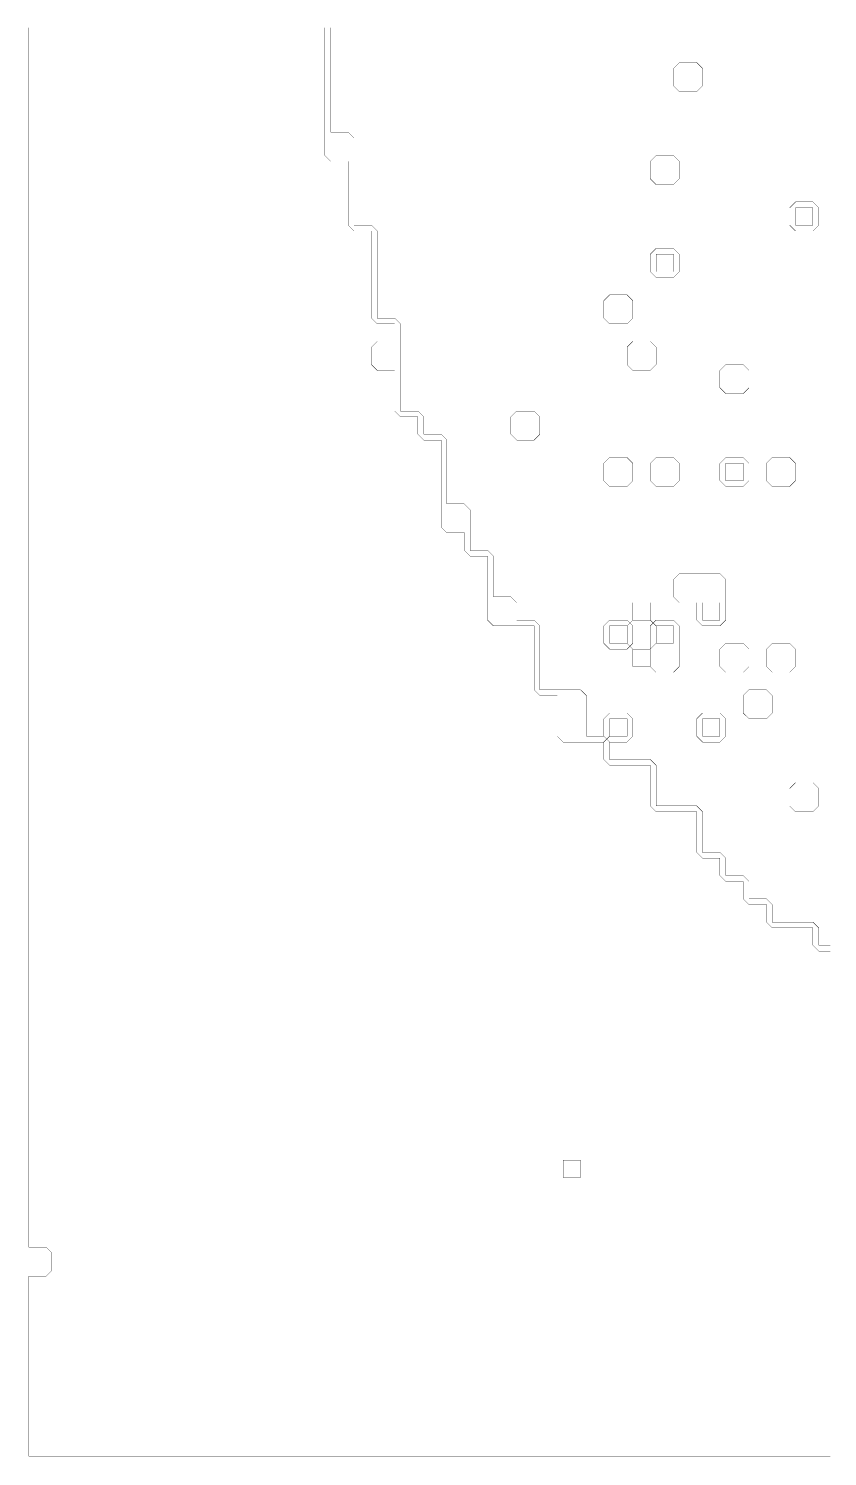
# Model space of a CAD drawing. Header units: metres. Extents: x 0 to 4990, y -4990 to 0.
# Drawn here: x 0 to 1343, y -4990 to -2589 of the extents above; entities that cross this region are included whole.
import ezdxf

# ---------------------------------------------------------------- set-up
doc = ezdxf.new("R2010")
doc.units = ezdxf.units.M
for name, color, linetype in [('conductor', 1, 'Continuous'), ('dielectric', 8, 'Continuous'), ('substrate', 5, 'Continuous')]:
    doc.layers.add(name, color=color, linetype=linetype)

msp = doc.modelspace()

# ---------------------------------------------------------------- linework, layer by layer
at = {"layer": 'conductor', "const_width": 0.5}
msp.add_lwpolyline([(507.8125, -2587.890625), (507.8125, -2597.65625), (507.8125, -2607.421875), (507.8125, -2617.1875), (507.8125, -2626.953125), (507.8125, -2636.71875), (507.8125, -2646.484375), (507.8125, -2656.25), (507.8125, -2666.015625), (507.8125, -2675.78125), (507.8125, -2685.546875), (507.8125, -2695.3125), (507.8125, -2705.078125), (507.8125, -2714.84375), (507.8125, -2724.609375), (507.8125, -2734.375), (507.8125, -2744.140625), (507.8125, -2753.90625), (507.8125, -2763.671875), (517.578125, -2763.671875), (527.34375, -2763.671875), (537.109375, -2763.671875), (546.875, -2773.4375), (546.875, -2783.203125), (546.875, -2792.96875), (546.875, -2802.734375), (546.875, -2812.5), (546.875, -2822.265625), (546.875, -2832.03125), (546.875, -2841.796875), (546.875, -2851.5625), (546.875, -2861.328125), (546.875, -2871.09375), (546.875, -2880.859375), (546.875, -2890.625), (546.875, -2900.390625), (546.875, -2910.15625), (546.875, -2919.921875), (556.640625, -2919.921875), (566.40625, -2919.921875), (576.171875, -2919.921875), (585.9375, -2929.6875), (585.9375, -2939.453125), (585.9375, -2949.21875), (585.9375, -2958.984375), (585.9375, -2968.75), (585.9375, -2978.515625), (585.9375, -2988.28125), (585.9375, -2998.046875), (585.9375, -3007.8125), (585.9375, -3017.578125), (585.9375, -3027.34375), (585.9375, -3037.109375), (585.9375, -3046.875), (585.9375, -3056.640625), (585.9375, -3066.40625), (585.9375, -3076.171875), (595.703125, -3076.171875), (605.46875, -3076.171875), (615.234375, -3076.171875), (625, -3085.9375), (625, -3095.703125), (625, -3105.46875), (625, -3115.234375), (625, -3125), (625, -3134.765625), (625, -3144.53125), (625, -3154.296875), (625, -3164.0625), (625, -3173.828125), (625, -3183.59375), (625, -3193.359375), (625, -3203.125), (625, -3212.890625), (625, -3222.65625), (625, -3232.421875), (634.765625, -3232.421875), (644.53125, -3232.421875), (654.296875, -3232.421875), (664.0625, -3242.1875), (664.0625, -3251.953125), (664.0625, -3261.71875), (664.0625, -3271.484375), (673.828125, -3271.484375), (683.59375, -3271.484375), (693.359375, -3271.484375), (703.125, -3281.25), (703.125, -3291.015625), (703.125, -3300.78125), (703.125, -3310.546875), (703.125, -3320.3125), (703.125, -3330.078125), (703.125, -3339.84375), (703.125, -3349.609375), (703.125, -3359.375), (703.125, -3369.140625), (703.125, -3378.90625), (703.125, -3388.671875), (712.890625, -3388.671875), (722.65625, -3388.671875), (732.421875, -3388.671875), (742.1875, -3398.4375), (742.1875, -3408.203125), (742.1875, -3417.96875), (742.1875, -3427.734375), (742.1875, -3437.5), (742.1875, -3447.265625), (742.1875, -3457.03125), (742.1875, -3466.796875), (751.953125, -3466.796875), (761.71875, -3466.796875), (771.484375, -3466.796875), (781.25, -3476.5625), (781.25, -3486.328125), (781.25, -3496.09375), (781.25, -3505.859375), (781.25, -3515.625), (781.25, -3525.390625), (781.25, -3535.15625), (781.25, -3544.921875), (791.015625, -3544.921875), (800.78125, -3544.921875), (810.546875, -3544.921875), (820.3125, -3554.6875), (820.3125, -3564.453125), (820.3125, -3574.21875), (820.3125, -3583.984375), (830.078125, -3583.984375), (839.84375, -3583.984375), (849.609375, -3583.984375), (859.375, -3593.75), (859.375, -3603.515625), (859.375, -3613.28125), (859.375, -3623.046875), (859.375, -3632.8125), (859.375, -3642.578125), (859.375, -3652.34375), (859.375, -3662.109375), (859.375, -3671.875), (859.375, -3681.640625), (859.375, -3691.40625), (859.375, -3701.171875), (869.140625, -3701.171875), (878.90625, -3701.171875), (888.671875, -3701.171875), (898.4375, -3701.171875), (908.203125, -3701.171875), (917.96875, -3701.171875), (927.734375, -3701.171875), (937.5, -3710.9375), (937.5, -3720.703125), (937.5, -3730.46875), (937.5, -3740.234375), (937.5, -3750), (937.5, -3759.765625), (937.5, -3769.53125), (937.5, -3779.296875), (947.265625, -3779.296875), (957.03125, -3779.296875), (966.796875, -3779.296875), (976.5625, -3789.0625), (976.5625, -3798.828125), (976.5625, -3808.59375), (976.5625, -3818.359375), (986.328125, -3818.359375), (996.09375, -3818.359375), (1005.859375, -3818.359375), (1015.625, -3818.359375), (1025.390625, -3818.359375), (1035.15625, -3818.359375), (1044.921875, -3818.359375), (1054.6875, -3828.125), (1054.6875, -3837.890625), (1054.6875, -3847.65625), (1054.6875, -3857.421875), (1054.6875, -3867.1875), (1054.6875, -3876.953125), (1054.6875, -3886.71875), (1054.6875, -3896.484375), (1064.453125, -3896.484375), (1074.21875, -3896.484375), (1083.984375, -3896.484375), (1093.75, -3896.484375), (1103.515625, -3896.484375), (1113.28125, -3896.484375), (1123.046875, -3896.484375), (1132.8125, -3906.25), (1132.8125, -3916.015625), (1132.8125, -3925.78125), (1132.8125, -3935.546875), (1132.8125, -3945.3125), (1132.8125, -3955.078125), (1132.8125, -3964.84375), (1132.8125, -3974.609375), (1142.578125, -3974.609375), (1152.34375, -3974.609375), (1162.109375, -3974.609375), (1171.875, -3984.375), (1171.875, -3994.140625), (1171.875, -4003.90625), (1171.875, -4013.671875), (1181.640625, -4013.671875), (1191.40625, -4013.671875), (1201.171875, -4013.671875), (1210.9375, -4023.4375), (1210.9375, -4033.203125), (1210.9375, -4042.96875), (1210.9375, -4052.734375), (1220.703125, -4052.734375), (1230.46875, -4052.734375), (1240.234375, -4052.734375), (1250, -4062.5), (1250, -4072.265625), (1250, -4082.03125), (1250, -4091.796875), (1259.765625, -4091.796875), (1269.53125, -4091.796875), (1279.296875, -4091.796875), (1289.0625, -4091.796875), (1298.828125, -4091.796875), (1308.59375, -4091.796875), (1318.359375, -4091.796875), (1328.125, -4101.5625), (1328.125, -4111.328125), (1328.125, -4121.09375), (1328.125, -4130.859375), (1337.890625, -4130.859375), (1347.65625, -4130.859375)], dxfattribs=at)
for points in [[(1083.984375, -2656.25), (1093.75, -2646.484375), (1103.515625, -2646.484375), (1113.28125, -2646.484375), (1123.046875, -2646.484375), (1132.8125, -2656.25), (1132.8125, -2666.015625), (1132.8125, -2675.78125), (1132.8125, -2685.546875), (1123.046875, -2695.3125), (1113.28125, -2695.3125), (1103.515625, -2695.3125), (1093.75, -2695.3125), (1083.984375, -2685.546875), (1083.984375, -2675.78125), (1083.984375, -2666.015625)], [(1044.921875, -2812.5), (1054.6875, -2802.734375), (1064.453125, -2802.734375), (1074.21875, -2802.734375), (1083.984375, -2802.734375), (1093.75, -2812.5), (1093.75, -2822.265625), (1093.75, -2832.03125), (1093.75, -2841.796875), (1083.984375, -2851.5625), (1074.21875, -2851.5625), (1064.453125, -2851.5625), (1054.6875, -2851.5625), (1044.921875, -2841.796875), (1044.921875, -2832.03125), (1044.921875, -2822.265625)], [(1279.296875, -2890.625), (1289.0625, -2880.859375), (1298.828125, -2880.859375), (1308.59375, -2880.859375), (1318.359375, -2880.859375), (1328.125, -2890.625), (1328.125, -2900.390625), (1328.125, -2910.15625), (1328.125, -2919.921875), (1318.359375, -2929.6875), (1308.59375, -2929.6875), (1298.828125, -2929.6875), (1289.0625, -2929.6875), (1279.296875, -2919.921875), (1279.296875, -2910.15625), (1279.296875, -2900.390625)], [(1044.921875, -2968.75), (1054.6875, -2958.984375), (1064.453125, -2958.984375), (1074.21875, -2958.984375), (1083.984375, -2958.984375), (1093.75, -2968.75), (1093.75, -2978.515625), (1093.75, -2988.28125), (1093.75, -2998.046875), (1083.984375, -3007.8125), (1074.21875, -3007.8125), (1064.453125, -3007.8125), (1054.6875, -3007.8125), (1044.921875, -2998.046875), (1044.921875, -2988.28125), (1044.921875, -2978.515625)], [(966.796875, -3046.875), (976.5625, -3037.109375), (986.328125, -3037.109375), (996.09375, -3037.109375), (1005.859375, -3037.109375), (1015.625, -3046.875), (1015.625, -3056.640625), (1015.625, -3066.40625), (1015.625, -3076.171875), (1005.859375, -3085.9375), (996.09375, -3085.9375), (986.328125, -3085.9375), (976.5625, -3085.9375), (966.796875, -3076.171875), (966.796875, -3066.40625), (966.796875, -3056.640625)], [(1005.859375, -3125), (1015.625, -3115.234375), (1025.390625, -3115.234375), (1035.15625, -3115.234375), (1044.921875, -3115.234375), (1054.6875, -3125), (1054.6875, -3134.765625), (1054.6875, -3144.53125), (1054.6875, -3154.296875), (1044.921875, -3164.0625), (1035.15625, -3164.0625), (1025.390625, -3164.0625), (1015.625, -3164.0625), (1005.859375, -3154.296875), (1005.859375, -3144.53125), (1005.859375, -3134.765625)], [(1162.109375, -3164.0625), (1171.875, -3154.296875), (1181.640625, -3154.296875), (1191.40625, -3154.296875), (1201.171875, -3154.296875), (1210.9375, -3164.0625), (1210.9375, -3173.828125), (1210.9375, -3183.59375), (1210.9375, -3193.359375), (1201.171875, -3203.125), (1191.40625, -3203.125), (1181.640625, -3203.125), (1171.875, -3203.125), (1162.109375, -3193.359375), (1162.109375, -3183.59375), (1162.109375, -3173.828125)], [(810.546875, -3242.1875), (820.3125, -3232.421875), (830.078125, -3232.421875), (839.84375, -3232.421875), (849.609375, -3232.421875), (859.375, -3242.1875), (859.375, -3251.953125), (859.375, -3261.71875), (859.375, -3271.484375), (849.609375, -3281.25), (839.84375, -3281.25), (830.078125, -3281.25), (820.3125, -3281.25), (810.546875, -3271.484375), (810.546875, -3261.71875), (810.546875, -3251.953125)], [(966.796875, -3320.3125), (976.5625, -3310.546875), (986.328125, -3310.546875), (996.09375, -3310.546875), (1005.859375, -3310.546875), (1015.625, -3320.3125), (1015.625, -3330.078125), (1015.625, -3339.84375), (1015.625, -3349.609375), (1005.859375, -3359.375), (996.09375, -3359.375), (986.328125, -3359.375), (976.5625, -3359.375), (966.796875, -3349.609375), (966.796875, -3339.84375), (966.796875, -3330.078125)], [(1044.921875, -3320.3125), (1054.6875, -3310.546875), (1064.453125, -3310.546875), (1074.21875, -3310.546875), (1083.984375, -3310.546875), (1093.75, -3320.3125), (1093.75, -3330.078125), (1093.75, -3339.84375), (1093.75, -3349.609375), (1083.984375, -3359.375), (1074.21875, -3359.375), (1064.453125, -3359.375), (1054.6875, -3359.375), (1044.921875, -3349.609375), (1044.921875, -3339.84375), (1044.921875, -3330.078125)], [(1162.109375, -3320.3125), (1171.875, -3310.546875), (1181.640625, -3310.546875), (1191.40625, -3310.546875), (1201.171875, -3310.546875), (1210.9375, -3320.3125), (1210.9375, -3330.078125), (1210.9375, -3339.84375), (1210.9375, -3349.609375), (1201.171875, -3359.375), (1191.40625, -3359.375), (1181.640625, -3359.375), (1171.875, -3359.375), (1162.109375, -3349.609375), (1162.109375, -3339.84375), (1162.109375, -3330.078125)], [(1240.234375, -3320.3125), (1250, -3310.546875), (1259.765625, -3310.546875), (1269.53125, -3310.546875), (1279.296875, -3310.546875), (1289.0625, -3320.3125), (1289.0625, -3330.078125), (1289.0625, -3339.84375), (1289.0625, -3349.609375), (1279.296875, -3359.375), (1269.53125, -3359.375), (1259.765625, -3359.375), (1250, -3359.375), (1240.234375, -3349.609375), (1240.234375, -3339.84375), (1240.234375, -3330.078125)], [(1083.984375, -3515.625), (1093.75, -3505.859375), (1103.515625, -3505.859375), (1113.28125, -3505.859375), (1123.046875, -3505.859375), (1132.8125, -3505.859375), (1142.578125, -3505.859375), (1152.34375, -3505.859375), (1162.109375, -3505.859375), (1171.875, -3515.625), (1171.875, -3525.390625), (1171.875, -3535.15625), (1171.875, -3544.921875), (1171.875, -3554.6875), (1171.875, -3564.453125), (1171.875, -3574.21875), (1171.875, -3583.984375), (1162.109375, -3593.75), (1152.34375, -3593.75), (1142.578125, -3593.75), (1132.8125, -3593.75), (1123.046875, -3583.984375), (1123.046875, -3574.21875), (1123.046875, -3564.453125), (1123.046875, -3554.6875), (1113.28125, -3554.6875), (1103.515625, -3554.6875), (1093.75, -3554.6875), (1083.984375, -3544.921875), (1083.984375, -3535.15625), (1083.984375, -3525.390625)], [(966.796875, -3593.75), (976.5625, -3583.984375), (986.328125, -3583.984375), (996.09375, -3583.984375), (1005.859375, -3583.984375), (1015.625, -3593.75), (1015.625, -3603.515625), (1015.625, -3613.28125), (1015.625, -3623.046875), (1005.859375, -3632.8125), (996.09375, -3632.8125), (986.328125, -3632.8125), (976.5625, -3632.8125), (966.796875, -3623.046875), (966.796875, -3613.28125), (966.796875, -3603.515625)], [(1044.921875, -3593.75), (1054.6875, -3583.984375), (1064.453125, -3583.984375), (1074.21875, -3583.984375), (1083.984375, -3583.984375), (1093.75, -3593.75), (1093.75, -3603.515625), (1093.75, -3613.28125), (1093.75, -3623.046875), (1093.75, -3632.8125), (1093.75, -3642.578125), (1093.75, -3652.34375), (1093.75, -3662.109375), (1083.984375, -3671.875), (1074.21875, -3671.875), (1064.453125, -3671.875), (1054.6875, -3671.875), (1044.921875, -3662.109375), (1044.921875, -3652.34375), (1044.921875, -3642.578125), (1044.921875, -3632.8125), (1044.921875, -3623.046875), (1044.921875, -3613.28125), (1044.921875, -3603.515625)], [(1162.109375, -3632.8125), (1171.875, -3623.046875), (1181.640625, -3623.046875), (1191.40625, -3623.046875), (1201.171875, -3623.046875), (1210.9375, -3632.8125), (1210.9375, -3642.578125), (1210.9375, -3652.34375), (1210.9375, -3662.109375), (1201.171875, -3671.875), (1191.40625, -3671.875), (1181.640625, -3671.875), (1171.875, -3671.875), (1162.109375, -3662.109375), (1162.109375, -3652.34375), (1162.109375, -3642.578125)], [(1240.234375, -3632.8125), (1250, -3623.046875), (1259.765625, -3623.046875), (1269.53125, -3623.046875), (1279.296875, -3623.046875), (1289.0625, -3632.8125), (1289.0625, -3642.578125), (1289.0625, -3652.34375), (1289.0625, -3662.109375), (1279.296875, -3671.875), (1269.53125, -3671.875), (1259.765625, -3671.875), (1250, -3671.875), (1240.234375, -3662.109375), (1240.234375, -3652.34375), (1240.234375, -3642.578125)], [(1201.171875, -3710.9375), (1210.9375, -3701.171875), (1220.703125, -3701.171875), (1230.46875, -3701.171875), (1240.234375, -3701.171875), (1250, -3710.9375), (1250, -3720.703125), (1250, -3730.46875), (1250, -3740.234375), (1240.234375, -3750), (1230.46875, -3750), (1220.703125, -3750), (1210.9375, -3750), (1201.171875, -3740.234375), (1201.171875, -3730.46875), (1201.171875, -3720.703125)], [(966.796875, -3750), (976.5625, -3740.234375), (986.328125, -3740.234375), (996.09375, -3740.234375), (1005.859375, -3740.234375), (1015.625, -3750), (1015.625, -3759.765625), (1015.625, -3769.53125), (1015.625, -3779.296875), (1005.859375, -3789.0625), (996.09375, -3789.0625), (986.328125, -3789.0625), (976.5625, -3789.0625), (966.796875, -3779.296875), (966.796875, -3769.53125), (966.796875, -3759.765625)], [(1123.046875, -3750), (1132.8125, -3740.234375), (1142.578125, -3740.234375), (1152.34375, -3740.234375), (1162.109375, -3740.234375), (1171.875, -3750), (1171.875, -3759.765625), (1171.875, -3769.53125), (1171.875, -3779.296875), (1162.109375, -3789.0625), (1152.34375, -3789.0625), (1142.578125, -3789.0625), (1132.8125, -3789.0625), (1123.046875, -3779.296875), (1123.046875, -3769.53125), (1123.046875, -3759.765625)], [(1279.296875, -3867.1875), (1289.0625, -3857.421875), (1298.828125, -3857.421875), (1308.59375, -3857.421875), (1318.359375, -3857.421875), (1328.125, -3867.1875), (1328.125, -3876.953125), (1328.125, -3886.71875), (1328.125, -3896.484375), (1318.359375, -3906.25), (1308.59375, -3906.25), (1298.828125, -3906.25), (1289.0625, -3906.25), (1279.296875, -3896.484375), (1279.296875, -3886.71875), (1279.296875, -3876.953125)]]:
    msp.add_lwpolyline(points, close=True, dxfattribs=at)
at = {"layer": 'dielectric', "const_width": 0.5}
msp.add_lwpolyline([(898.4375, -4492.1875), (898.4375, -4501.953125), (898.4375, -4511.71875), (898.4375, -4521.484375), (908.203125, -4521.484375), (917.96875, -4521.484375), (927.734375, -4521.484375), (927.734375, -4511.71875), (927.734375, -4501.953125), (927.734375, -4492.1875), (917.96875, -4492.1875), (908.203125, -4492.1875)], close=True, dxfattribs=at)
at = {"layer": 'substrate', "const_width": 0.5}
for points in [[(0, -2587.890625), (0, -2597.65625), (0, -2607.421875), (0, -2617.1875), (0, -2626.953125), (0, -2636.71875), (0, -2646.484375), (0, -2656.25), (0, -2666.015625), (0, -2675.78125), (0, -2685.546875), (0, -2695.3125), (0, -2705.078125), (0, -2714.84375), (0, -2724.609375), (0, -2734.375), (0, -2744.140625), (0, -2753.90625), (0, -2763.671875), (0, -2773.4375), (0, -2783.203125), (0, -2792.96875), (0, -2802.734375), (0, -2812.5), (0, -2822.265625), (0, -2832.03125), (0, -2841.796875), (0, -2851.5625), (0, -2861.328125), (0, -2871.09375), (0, -2880.859375), (0, -2890.625), (0, -2900.390625), (0, -2910.15625), (0, -2919.921875), (0, -2929.6875), (0, -2939.453125), (0, -2949.21875), (0, -2958.984375), (0, -2968.75), (0, -2978.515625), (0, -2988.28125), (0, -2998.046875), (0, -3007.8125), (0, -3017.578125), (0, -3027.34375), (0, -3037.109375), (0, -3046.875), (0, -3056.640625), (0, -3066.40625), (0, -3076.171875), (0, -3085.9375), (0, -3095.703125), (0, -3105.46875), (0, -3115.234375), (0, -3125), (0, -3134.765625), (0, -3144.53125), (0, -3154.296875), (0, -3164.0625), (0, -3173.828125), (0, -3183.59375), (0, -3193.359375), (0, -3203.125), (0, -3212.890625), (0, -3222.65625), (0, -3232.421875), (0, -3242.1875), (0, -3251.953125), (0, -3261.71875), (0, -3271.484375), (0, -3281.25), (0, -3291.015625), (0, -3300.78125), (0, -3310.546875), (0, -3320.3125), (0, -3330.078125), (0, -3339.84375), (0, -3349.609375), (0, -3359.375), (0, -3369.140625), (0, -3378.90625), (0, -3388.671875), (0, -3398.4375), (0, -3408.203125), (0, -3417.96875), (0, -3427.734375), (0, -3437.5), (0, -3447.265625), (0, -3457.03125), (0, -3466.796875), (0, -3476.5625), (0, -3486.328125), (0, -3496.09375), (0, -3505.859375), (0, -3515.625), (0, -3525.390625), (0, -3535.15625), (0, -3544.921875), (0, -3554.6875), (0, -3564.453125), (0, -3574.21875), (0, -3583.984375), (0, -3593.75), (0, -3603.515625), (0, -3613.28125), (0, -3623.046875), (0, -3632.8125), (0, -3642.578125), (0, -3652.34375), (0, -3662.109375), (0, -3671.875), (0, -3681.640625), (0, -3691.40625), (0, -3701.171875), (0, -3710.9375), (0, -3720.703125), (0, -3730.46875), (0, -3740.234375), (0, -3750), (0, -3759.765625), (0, -3769.53125), (0, -3779.296875), (0, -3789.0625), (0, -3798.828125), (0, -3808.59375), (0, -3818.359375), (0, -3828.125), (0, -3837.890625), (0, -3847.65625), (0, -3857.421875), (0, -3867.1875), (0, -3876.953125), (0, -3886.71875), (0, -3896.484375), (0, -3906.25), (0, -3916.015625), (0, -3925.78125), (0, -3935.546875), (0, -3945.3125), (0, -3955.078125), (0, -3964.84375), (0, -3974.609375), (0, -3984.375), (0, -3994.140625), (0, -4003.90625), (0, -4013.671875), (0, -4023.4375), (0, -4033.203125), (0, -4042.96875), (0, -4052.734375), (0, -4062.5), (0, -4072.265625), (0, -4082.03125), (0, -4091.796875), (0, -4101.5625), (0, -4111.328125), (0, -4121.09375), (0, -4130.859375), (0, -4140.625), (0, -4150.390625), (0, -4160.15625), (0, -4169.921875), (0, -4179.6875), (0, -4189.453125), (0, -4199.21875), (0, -4208.984375), (0, -4218.75), (0, -4228.515625), (0, -4238.28125), (0, -4248.046875), (0, -4257.8125), (0, -4267.578125), (0, -4277.34375), (0, -4287.109375), (0, -4296.875), (0, -4306.640625), (0, -4316.40625), (0, -4326.171875), (0, -4335.9375), (0, -4345.703125), (0, -4355.46875), (0, -4365.234375), (0, -4375), (0, -4384.765625), (0, -4394.53125), (0, -4404.296875), (0, -4414.0625), (0, -4423.828125), (0, -4433.59375), (0, -4443.359375), (0, -4453.125), (0, -4462.890625), (0, -4472.65625), (0, -4482.421875), (0, -4492.1875), (0, -4501.953125), (0, -4511.71875), (0, -4521.484375), (0, -4531.25), (0, -4541.015625), (0, -4550.78125), (0, -4560.546875), (0, -4570.3125), (0, -4580.078125), (0, -4589.84375), (0, -4599.609375), (0, -4609.375), (0, -4619.140625), (0, -4628.90625), (0, -4638.671875), (9.765625, -4638.671875), (19.53125, -4638.671875), (29.296875, -4638.671875), (39.0625, -4648.4375), (39.0625, -4658.203125), (39.0625, -4667.96875), (39.0625, -4677.734375), (29.296875, -4687.5), (19.53125, -4687.5), (9.765625, -4687.5), (0, -4687.5), (0, -4697.265625), (0, -4707.03125), (0, -4716.796875), (0, -4726.5625), (0, -4736.328125), (0, -4746.09375), (0, -4755.859375), (0, -4765.625), (0, -4775.390625), (0, -4785.15625), (0, -4794.921875), (0, -4804.6875), (0, -4814.453125), (0, -4824.21875), (0, -4833.984375), (0, -4843.75), (0, -4853.515625), (0, -4863.28125), (0, -4873.046875), (0, -4882.8125), (0, -4892.578125), (0, -4902.34375), (0, -4912.109375), (0, -4921.875), (0, -4931.640625), (0, -4941.40625), (0, -4951.171875), (0, -4960.9375), (0, -4970.703125), (0, -4980.46875), (0, -4990.234375), (9.765625, -4990.234375), (19.53125, -4990.234375), (29.296875, -4990.234375), (39.0625, -4990.234375), (48.828125, -4990.234375), (58.59375, -4990.234375), (68.359375, -4990.234375), (78.125, -4990.234375), (87.890625, -4990.234375), (97.65625, -4990.234375), (107.421875, -4990.234375), (117.1875, -4990.234375), (126.953125, -4990.234375), (136.71875, -4990.234375), (146.484375, -4990.234375), (156.25, -4990.234375), (166.015625, -4990.234375), (175.78125, -4990.234375), (185.546875, -4990.234375), (195.3125, -4990.234375), (205.078125, -4990.234375), (214.84375, -4990.234375), (224.609375, -4990.234375), (234.375, -4990.234375), (244.140625, -4990.234375), (253.90625, -4990.234375), (263.671875, -4990.234375), (273.4375, -4990.234375), (283.203125, -4990.234375), (292.96875, -4990.234375), (302.734375, -4990.234375), (312.5, -4990.234375), (322.265625, -4990.234375), (332.03125, -4990.234375), (341.796875, -4990.234375), (351.5625, -4990.234375), (361.328125, -4990.234375), (371.09375, -4990.234375), (380.859375, -4990.234375), (390.625, -4990.234375), (400.390625, -4990.234375), (410.15625, -4990.234375), (419.921875, -4990.234375), (429.6875, -4990.234375), (439.453125, -4990.234375), (449.21875, -4990.234375), (458.984375, -4990.234375), (468.75, -4990.234375), (478.515625, -4990.234375), (488.28125, -4990.234375), (498.046875, -4990.234375), (507.8125, -4990.234375), (517.578125, -4990.234375), (527.34375, -4990.234375), (537.109375, -4990.234375), (546.875, -4990.234375), (556.640625, -4990.234375), (566.40625, -4990.234375), (576.171875, -4990.234375), (585.9375, -4990.234375), (595.703125, -4990.234375), (605.46875, -4990.234375), (615.234375, -4990.234375), (625, -4990.234375), (634.765625, -4990.234375), (644.53125, -4990.234375), (654.296875, -4990.234375), (664.0625, -4990.234375), (673.828125, -4990.234375), (683.59375, -4990.234375), (693.359375, -4990.234375), (703.125, -4990.234375), (712.890625, -4990.234375), (722.65625, -4990.234375), (732.421875, -4990.234375), (742.1875, -4990.234375), (751.953125, -4990.234375), (761.71875, -4990.234375), (771.484375, -4990.234375), (781.25, -4990.234375), (791.015625, -4990.234375), (800.78125, -4990.234375), (810.546875, -4990.234375), (820.3125, -4990.234375), (830.078125, -4990.234375), (839.84375, -4990.234375), (849.609375, -4990.234375), (859.375, -4990.234375), (869.140625, -4990.234375), (878.90625, -4990.234375), (888.671875, -4990.234375), (898.4375, -4990.234375), (908.203125, -4990.234375), (917.96875, -4990.234375), (927.734375, -4990.234375), (937.5, -4990.234375), (947.265625, -4990.234375), (957.03125, -4990.234375), (966.796875, -4990.234375), (976.5625, -4990.234375), (986.328125, -4990.234375), (996.09375, -4990.234375), (1005.859375, -4990.234375), (1015.625, -4990.234375), (1025.390625, -4990.234375), (1035.15625, -4990.234375), (1044.921875, -4990.234375), (1054.6875, -4990.234375), (1064.453125, -4990.234375), (1074.21875, -4990.234375), (1083.984375, -4990.234375), (1093.75, -4990.234375), (1103.515625, -4990.234375), (1113.28125, -4990.234375), (1123.046875, -4990.234375), (1132.8125, -4990.234375), (1142.578125, -4990.234375), (1152.34375, -4990.234375), (1162.109375, -4990.234375), (1171.875, -4990.234375), (1181.640625, -4990.234375), (1191.40625, -4990.234375), (1201.171875, -4990.234375), (1210.9375, -4990.234375), (1220.703125, -4990.234375), (1230.46875, -4990.234375), (1240.234375, -4990.234375), (1250, -4990.234375), (1259.765625, -4990.234375), (1269.53125, -4990.234375), (1279.296875, -4990.234375), (1289.0625, -4990.234375), (1298.828125, -4990.234375), (1308.59375, -4990.234375), (1318.359375, -4990.234375), (1328.125, -4990.234375), (1337.890625, -4990.234375), (1347.65625, -4990.234375)], [(1347.65625, -4140.625), (1337.890625, -4140.625), (1328.125, -4140.625), (1318.359375, -4130.859375), (1318.359375, -4121.09375), (1318.359375, -4111.328125), (1318.359375, -4101.5625), (1308.59375, -4101.5625), (1298.828125, -4101.5625), (1289.0625, -4101.5625), (1279.296875, -4101.5625), (1269.53125, -4101.5625), (1259.765625, -4101.5625), (1250, -4101.5625), (1240.234375, -4091.796875), (1240.234375, -4082.03125), (1240.234375, -4072.265625), (1240.234375, -4062.5), (1230.46875, -4062.5), (1220.703125, -4062.5), (1210.9375, -4062.5), (1201.171875, -4052.734375), (1201.171875, -4042.96875), (1201.171875, -4033.203125), (1201.171875, -4023.4375), (1191.40625, -4023.4375), (1181.640625, -4023.4375), (1171.875, -4023.4375), (1162.109375, -4013.671875), (1162.109375, -4003.90625), (1162.109375, -3994.140625), (1162.109375, -3984.375), (1152.34375, -3984.375), (1142.578125, -3984.375), (1132.8125, -3984.375), (1123.046875, -3974.609375), (1123.046875, -3964.84375), (1123.046875, -3955.078125), (1123.046875, -3945.3125), (1123.046875, -3935.546875), (1123.046875, -3925.78125), (1123.046875, -3916.015625), (1123.046875, -3906.25), (1113.28125, -3906.25), (1103.515625, -3906.25), (1093.75, -3906.25), (1083.984375, -3906.25), (1074.21875, -3906.25), (1064.453125, -3906.25), (1054.6875, -3906.25), (1044.921875, -3896.484375), (1044.921875, -3886.71875), (1044.921875, -3876.953125), (1044.921875, -3867.1875), (1044.921875, -3857.421875), (1044.921875, -3847.65625), (1044.921875, -3837.890625), (1044.921875, -3828.125), (1035.15625, -3828.125), (1025.390625, -3828.125), (1015.625, -3828.125), (1005.859375, -3828.125), (996.09375, -3828.125), (986.328125, -3828.125), (976.5625, -3828.125), (966.796875, -3818.359375), (966.796875, -3808.59375), (966.796875, -3798.828125), (966.796875, -3789.0625), (976.5625, -3779.296875), (986.328125, -3779.296875), (996.09375, -3779.296875), (1005.859375, -3779.296875), (1005.859375, -3769.53125), (1005.859375, -3759.765625), (1005.859375, -3750), (996.09375, -3750), (986.328125, -3750), (976.5625, -3750), (976.5625, -3759.765625), (976.5625, -3769.53125), (976.5625, -3779.296875), (966.796875, -3789.0625), (957.03125, -3789.0625), (947.265625, -3789.0625), (937.5, -3789.0625), (927.734375, -3789.0625), (917.96875, -3789.0625), (908.203125, -3789.0625), (898.4375, -3789.0625), (888.671875, -3779.296875), (888.671875, -3769.53125), (888.671875, -3759.765625), (888.671875, -3750), (888.671875, -3740.234375), (888.671875, -3730.46875), (888.671875, -3720.703125), (888.671875, -3710.9375), (878.90625, -3710.9375), (869.140625, -3710.9375), (859.375, -3710.9375), (849.609375, -3701.171875), (849.609375, -3691.40625), (849.609375, -3681.640625), (849.609375, -3671.875), (849.609375, -3662.109375), (849.609375, -3652.34375), (849.609375, -3642.578125), (849.609375, -3632.8125), (849.609375, -3623.046875), (849.609375, -3613.28125), (849.609375, -3603.515625), (849.609375, -3593.75), (839.84375, -3593.75), (830.078125, -3593.75), (820.3125, -3593.75), (810.546875, -3593.75), (800.78125, -3593.75), (791.015625, -3593.75), (781.25, -3593.75), (771.484375, -3583.984375), (771.484375, -3574.21875), (771.484375, -3564.453125), (771.484375, -3554.6875), (771.484375, -3544.921875), (771.484375, -3535.15625), (771.484375, -3525.390625), (771.484375, -3515.625), (771.484375, -3505.859375), (771.484375, -3496.09375), (771.484375, -3486.328125), (771.484375, -3476.5625), (761.71875, -3476.5625), (751.953125, -3476.5625), (742.1875, -3476.5625), (732.421875, -3466.796875), (732.421875, -3457.03125), (732.421875, -3447.265625), (732.421875, -3437.5), (722.65625, -3437.5), (712.890625, -3437.5), (703.125, -3437.5), (693.359375, -3427.734375), (693.359375, -3417.96875), (693.359375, -3408.203125), (693.359375, -3398.4375), (693.359375, -3388.671875), (693.359375, -3378.90625), (693.359375, -3369.140625), (693.359375, -3359.375), (693.359375, -3349.609375), (693.359375, -3339.84375), (693.359375, -3330.078125), (693.359375, -3320.3125), (693.359375, -3310.546875), (693.359375, -3300.78125), (693.359375, -3291.015625), (693.359375, -3281.25), (683.59375, -3281.25), (673.828125, -3281.25), (664.0625, -3281.25), (654.296875, -3271.484375), (654.296875, -3261.71875), (654.296875, -3251.953125), (654.296875, -3242.1875), (644.53125, -3242.1875), (634.765625, -3242.1875), (625, -3242.1875), (615.234375, -3232.421875), (615.234375, -3222.65625), (615.234375, -3212.890625), (615.234375, -3203.125), (615.234375, -3193.359375), (615.234375, -3183.59375), (615.234375, -3173.828125), (615.234375, -3164.0625), (605.46875, -3164.0625), (595.703125, -3164.0625), (585.9375, -3164.0625), (576.171875, -3154.296875), (576.171875, -3144.53125), (576.171875, -3134.765625), (576.171875, -3125), (585.9375, -3115.234375), (595.703125, -3115.234375), (605.46875, -3115.234375), (615.234375, -3115.234375), (615.234375, -3105.46875), (615.234375, -3095.703125), (615.234375, -3085.9375), (605.46875, -3085.9375), (595.703125, -3085.9375), (585.9375, -3085.9375), (576.171875, -3076.171875), (576.171875, -3066.40625), (576.171875, -3056.640625), (576.171875, -3046.875), (576.171875, -3037.109375), (576.171875, -3027.34375), (576.171875, -3017.578125), (576.171875, -3007.8125), (576.171875, -2998.046875), (576.171875, -2988.28125), (576.171875, -2978.515625), (576.171875, -2968.75), (576.171875, -2958.984375), (576.171875, -2949.21875), (576.171875, -2939.453125), (576.171875, -2929.6875), (566.40625, -2929.6875), (556.640625, -2929.6875), (546.875, -2929.6875), (537.109375, -2919.921875), (537.109375, -2910.15625), (537.109375, -2900.390625), (537.109375, -2890.625), (537.109375, -2880.859375), (537.109375, -2871.09375), (537.109375, -2861.328125), (537.109375, -2851.5625), (537.109375, -2841.796875), (537.109375, -2832.03125), (537.109375, -2822.265625), (537.109375, -2812.5), (527.34375, -2812.5), (517.578125, -2812.5), (507.8125, -2812.5), (498.046875, -2802.734375), (498.046875, -2792.96875), (498.046875, -2783.203125), (498.046875, -2773.4375), (498.046875, -2763.671875), (498.046875, -2753.90625), (498.046875, -2744.140625), (498.046875, -2734.375), (498.046875, -2724.609375), (498.046875, -2714.84375), (498.046875, -2705.078125), (498.046875, -2695.3125), (498.046875, -2685.546875), (498.046875, -2675.78125), (498.046875, -2666.015625), (498.046875, -2656.25), (498.046875, -2646.484375), (498.046875, -2636.71875), (498.046875, -2626.953125), (498.046875, -2617.1875), (498.046875, -2607.421875), (498.046875, -2597.65625), (498.046875, -2587.890625)]]:
    msp.add_lwpolyline(points, dxfattribs=at)
for points in [[(1289.0625, -2890.625), (1289.0625, -2900.390625), (1289.0625, -2910.15625), (1289.0625, -2919.921875), (1298.828125, -2919.921875), (1308.59375, -2919.921875), (1318.359375, -2919.921875), (1318.359375, -2910.15625), (1318.359375, -2900.390625), (1318.359375, -2890.625), (1308.59375, -2890.625), (1298.828125, -2890.625)], [(1054.6875, -2968.75), (1054.6875, -2978.515625), (1054.6875, -2988.28125), (1054.6875, -2998.046875), (1064.453125, -2998.046875), (1074.21875, -2998.046875), (1083.984375, -2998.046875), (1083.984375, -2988.28125), (1083.984375, -2978.515625), (1083.984375, -2968.75), (1074.21875, -2968.75), (1064.453125, -2968.75)], [(1171.875, -3320.3125), (1171.875, -3330.078125), (1171.875, -3339.84375), (1171.875, -3349.609375), (1181.640625, -3349.609375), (1191.40625, -3349.609375), (1201.171875, -3349.609375), (1201.171875, -3339.84375), (1201.171875, -3330.078125), (1201.171875, -3320.3125), (1191.40625, -3320.3125), (1181.640625, -3320.3125)], [(1015.625, -3554.6875), (1015.625, -3564.453125), (1015.625, -3574.21875), (1015.625, -3583.984375), (1005.859375, -3593.75), (996.09375, -3593.75), (986.328125, -3593.75), (976.5625, -3593.75), (976.5625, -3603.515625), (976.5625, -3613.28125), (976.5625, -3623.046875), (986.328125, -3623.046875), (996.09375, -3623.046875), (1005.859375, -3623.046875), (1015.625, -3632.8125), (1015.625, -3642.578125), (1015.625, -3652.34375), (1015.625, -3662.109375), (1025.390625, -3662.109375), (1035.15625, -3662.109375), (1044.921875, -3662.109375), (1044.921875, -3652.34375), (1044.921875, -3642.578125), (1044.921875, -3632.8125), (1054.6875, -3623.046875), (1064.453125, -3623.046875), (1074.21875, -3623.046875), (1083.984375, -3623.046875), (1083.984375, -3613.28125), (1083.984375, -3603.515625), (1083.984375, -3593.75), (1074.21875, -3593.75), (1064.453125, -3593.75), (1054.6875, -3593.75), (1044.921875, -3583.984375), (1044.921875, -3574.21875), (1044.921875, -3564.453125), (1044.921875, -3554.6875), (1035.15625, -3554.6875), (1025.390625, -3554.6875)], [(1132.8125, -3554.6875), (1132.8125, -3564.453125), (1132.8125, -3574.21875), (1132.8125, -3583.984375), (1142.578125, -3583.984375), (1152.34375, -3583.984375), (1162.109375, -3583.984375), (1162.109375, -3574.21875), (1162.109375, -3564.453125), (1162.109375, -3554.6875), (1152.34375, -3554.6875), (1142.578125, -3554.6875)], [(1005.859375, -3593.75), (1015.625, -3583.984375), (1025.390625, -3583.984375), (1035.15625, -3583.984375), (1044.921875, -3583.984375), (1054.6875, -3593.75), (1054.6875, -3603.515625), (1054.6875, -3613.28125), (1054.6875, -3623.046875), (1044.921875, -3632.8125), (1035.15625, -3632.8125), (1025.390625, -3632.8125), (1015.625, -3632.8125), (1005.859375, -3623.046875), (1005.859375, -3613.28125), (1005.859375, -3603.515625)], [(1132.8125, -3750), (1132.8125, -3759.765625), (1132.8125, -3769.53125), (1132.8125, -3779.296875), (1142.578125, -3779.296875), (1152.34375, -3779.296875), (1162.109375, -3779.296875), (1162.109375, -3769.53125), (1162.109375, -3759.765625), (1162.109375, -3750), (1152.34375, -3750), (1142.578125, -3750)]]:
    msp.add_lwpolyline(points, close=True, dxfattribs=at)

doc.saveas('drawing.dxf')
